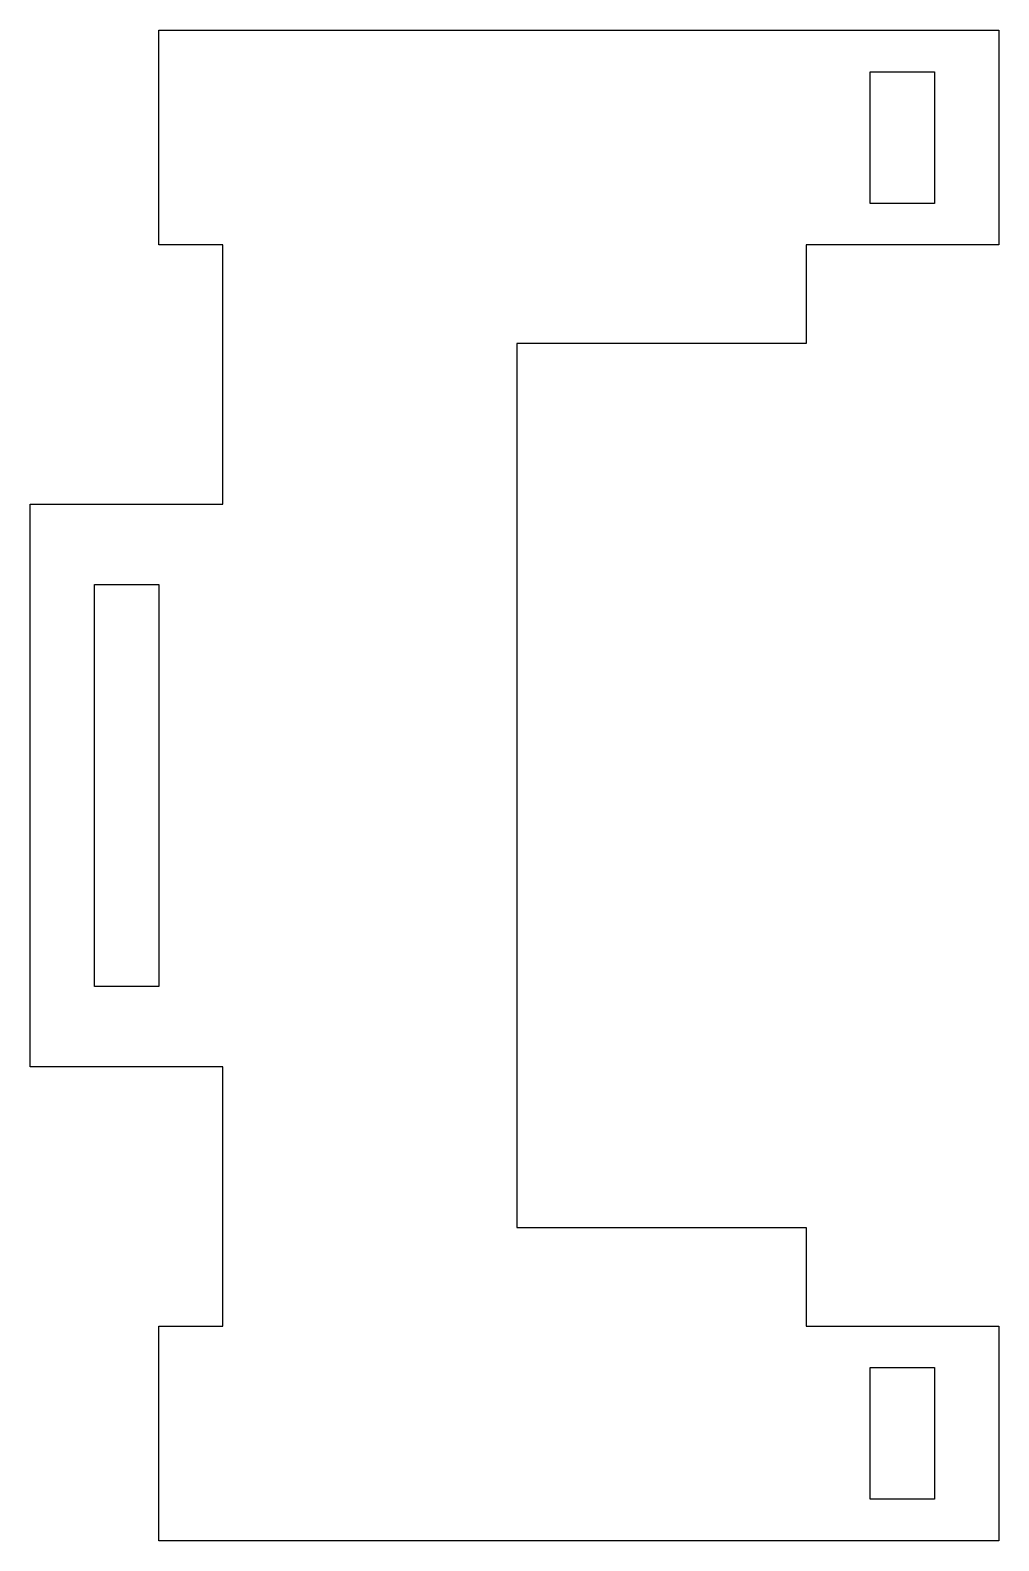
# Model space of a CAD drawing. Header units: millimetres. Extents: x -60.3 to 0, y 0 to 94.
import ezdxf

# ---------------------------------------------------------------- set-up
doc = ezdxf.new("R2010")
doc.units = ezdxf.units.MM
doc.layers.add('Shape2DView', color=7, linetype='CONTINUOUS')

msp = doc.modelspace()

# ---------------------------------------------------------------- linework, layer by layer
at = {"layer": 'Shape2DView'}
for p, q in [((-52.3, 80.64), (-52.3, 94)), ((-52.3, 94), (0, 94)), ((0, 94), (0, 80.64)), ((-8, 83.22), (-8, 91.42)), ((-8, 91.42), (-4, 91.42)), ((-4, 91.42), (-4, 83.22)), ((-4, 83.22), (-8, 83.22)), ((-48.3, 80.64), (-52.3, 80.64)), ((-48.3, 64.5), (-48.3, 80.64)), ((0, 80.64), (-12, 80.64)), ((-12, 80.64), (-12, 74.5)), ((-12, 74.5), (-30, 74.5)), ((-30, 74.5), (-30, 19.5)), ((-60.3, 29.5), (-60.3, 64.5)), ((-60.3, 64.5), (-48.3, 64.5)), ((-56.3, 34.5), (-56.3, 59.5)), ((-56.3, 59.5), (-52.3, 59.5)), ((-52.3, 59.5), (-52.3, 34.5)), ((-52.3, 34.5), (-56.3, 34.5)), ((-48.3, 29.5), (-60.3, 29.5)), ((-48.3, 13.36), (-48.3, 29.5)), ((-30, 19.5), (-12, 19.5)), ((-12, 19.5), (-12, 13.36)), ((-52.3, 0), (-52.3, 13.36)), ((-52.3, 13.36), (-48.3, 13.36)), ((-12, 13.36), (0, 13.36)), ((0, 13.36), (0, 0)), ((-8, 2.58), (-8, 10.78)), ((-8, 10.78), (-4, 10.78)), ((-4, 10.78), (-4, 2.58)), ((-4, 2.58), (-8, 2.58)), ((0, 0), (-52.3, 0))]:
    msp.add_line(p, q, dxfattribs=at)

doc.saveas('drawing.dxf')
